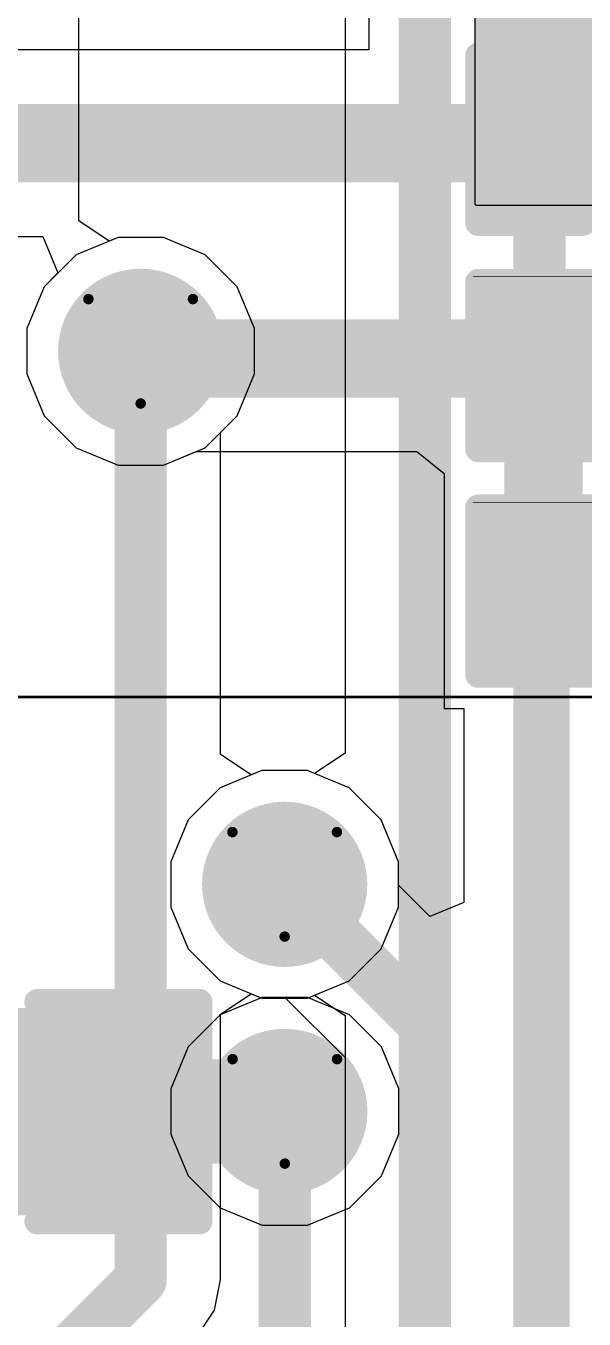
# Model space of a CAD drawing. Header units: inches. Extents: x -6 to 385, y -2 to 98.
# Drawn here: x 19.89 to 22.61, y 6.97 to 13.26 of the extents above; entities that cross this region are included whole.
import ezdxf

# ---------------------------------------------------------------- set-up
doc = ezdxf.new("R2010")
doc.units = ezdxf.units.IN
for name, color, linetype in [('Bottom Layer', 5, 'Continuous'), ('Bottom Overlay', 54, 'Continuous'), ('Bottom Paste', 16, 'Continuous'), ('Bottom Solder', 6, 'Continuous'), ('Dimensions', 6, 'Continuous'), ('Drill Drawing', 1, 'Continuous'), ('Layer 1', 16, 'Continuous'), ('Layer 2', 76, 'Continuous'), ('Top Layer', 1, 'Continuous'), ('Top Solder', 216, 'Continuous'), ('Via Holes', 16, 'Continuous')]:
    doc.layers.add(name, color=color, linetype=linetype)

# ---------------------------------------------------------------- blocks, each defined once
blk = doc.blocks.new('R___0402_B_38')
at = {"layer": 'Bottom Layer'}
for points in [[(-0.2413025399999999, 0.3175025399999999), (-0.2413025400000001, -0.31749746), (-0.6985025399999999, -0.31749746), (-0.6985025399999999, 0.3175025400000001)], [(0.6985, 0.3175025399999999), (0.6985, -0.31749746), (0.2412999999999999, -0.31749746), (0.2413000000000001, 0.3175025400000001)]]:
    blk.add_hatch(color=5, dxfattribs=at).paths.add_polyline_path(points)
at = {"layer": 'Bottom Paste'}
for points in [[(-0.2413025399999999, 0.3175025399999999), (-0.2413025400000001, -0.31749746), (-0.6985025399999999, -0.31749746), (-0.6985025399999999, 0.3175025400000001)], [(0.6985, 0.3175025399999999), (0.6985, -0.31749746), (0.2412999999999999, -0.31749746), (0.2413000000000001, 0.3175025400000001)]]:
    blk.add_hatch(color=16, dxfattribs=at).paths.add_polyline_path(points)
at = {"layer": 'Bottom Solder'}
for points in [[(-0.1863013799999999, 0.3725036999999999), (-0.1863013800000001, -0.3724986200000001), (-0.7535037, -0.3724986199999999), (-0.7535037, 0.3725037)], [(0.75350116, 0.3725036999999999), (0.75350116, -0.3724986200000001), (0.1862988399999999, -0.3724986199999999), (0.18629884, 0.3725037)]]:
    blk.add_hatch(color=6, dxfattribs=at).paths.add_polyline_path(points)
at = {"layer": 'Bottom Overlay'}
for points in [[(-0.7874050799999999, -0.40639746, 0.127, 0.127, 0), (-0.7874050799999999, 0.40640508, 0.127, 0.127, 0)], [(-0.7874050799999999, 0.40640508, 0.127, 0.127, 0), (0.78740254, 0.40640508, 0.127, 0.127, 0)], [(0.7874, -0.40639746, 0.127, 0.127, 0), (0.78740254, 0.40640508, 0.127, 0.127, 0)], [(-0.8128, 0.4318, 0.0032258, 0.0032258, 0), (0.8127974599999999, 0.43180254, 0.0032258, 0.0032258, 0)], [(-0.7874050799999999, -0.40639746, 0.127, 0.127, 0), (0.7874, -0.40639746, 0.127, 0.127, 0)]]:
    blk.add_lwpolyline(points, format="xyseb", dxfattribs=at)
for points in [[(-0.8191550799999999, 0.40640508, 0.0635, 0.0635, 1), (-0.75565508, 0.40640508, 0.0635, 0.0635, 1)], [(-0.8191550799999999, 0.40640508, 0.0635, 0.0635, 1), (-0.75565508, 0.40640508, 0.0635, 0.0635, 1)], [(0.75565254, 0.40640508, 0.0635, 0.0635, 1), (0.8191525399999998, 0.40640508, 0.0635, 0.0635, 1)], [(0.75565254, 0.40640508, 0.0635, 0.0635, 1), (0.8191525399999998, 0.40640508, 0.0635, 0.0635, 1)], [(-0.81360518, 0.4318, 0.0016129, 0.0016129, 1), (-0.8119948199999999, 0.4318, 0.0016129, 0.0016129, 1)], [(0.81199228, 0.43180254, 0.0016129, 0.0016129, 1), (0.8136026399999999, 0.43180254, 0.0016129, 0.0016129, 1)], [(-0.8191550799999999, -0.40639746, 0.0635, 0.0635, 1), (-0.75565508, -0.40639746, 0.0635, 0.0635, 1)], [(-0.8191550799999999, -0.40639746, 0.0635, 0.0635, 1), (-0.75565508, -0.40639746, 0.0635, 0.0635, 1)], [(0.7556499999999999, -0.40639746, 0.0635, 0.0635, 1), (0.8191499999999999, -0.40639746, 0.0635, 0.0635, 1)], [(0.7556499999999999, -0.40639746, 0.0635, 0.0635, 1), (0.8191499999999999, -0.40639746, 0.0635, 0.0635, 1)]]:
    blk.add_lwpolyline(points, format="xyseb", close=True, dxfattribs=at)
blk = doc.blocks.new('R___0402_B_51')
at = {"layer": 'Bottom Layer'}
for points in [[(-0.2412999999999999, 0.3174999999999999), (-0.2413000000000001, -0.3175), (-0.6985, -0.3174999999999999), (-0.6985, 0.3175)], [(0.6985, 0.3175025399999999), (0.6985, -0.31749746), (0.2412999999999999, -0.31749746), (0.2413000000000001, 0.3175025400000001)]]:
    blk.add_hatch(color=5, dxfattribs=at).paths.add_polyline_path(points)
at = {"layer": 'Bottom Paste'}
for points in [[(-0.2412999999999999, 0.3174999999999999), (-0.2413000000000001, -0.3175), (-0.6985, -0.3174999999999999), (-0.6985, 0.3175)], [(0.6985, 0.3175025399999999), (0.6985, -0.31749746), (0.2412999999999999, -0.31749746), (0.2413000000000001, 0.3175025400000001)]]:
    blk.add_hatch(color=16, dxfattribs=at).paths.add_polyline_path(points)
at = {"layer": 'Bottom Solder'}
for points in [[(-0.1862988399999999, 0.3725011599999999), (-0.18629884, -0.3725011600000001), (-0.75350116, -0.3725011599999999), (-0.75350116, 0.3725011600000001)], [(0.75350116, 0.3725036999999999), (0.75350116, -0.3724986200000001), (0.1862988399999999, -0.3724986199999999), (0.18629884, 0.3725037)]]:
    blk.add_hatch(color=6, dxfattribs=at).paths.add_polyline_path(points)
at = {"layer": 'Bottom Overlay'}
for points in [[(-0.7874, -0.40639746, 0.127, 0.127, 0), (-0.7874, 0.4064, 0.127, 0.127, 0)], [(-0.7874, 0.4064, 0.127, 0.127, 0), (0.7874, 0.4064, 0.127, 0.127, 0)], [(0.7874, 0.4064, 0.127, 0.127, 0), (0.78740254, -0.40640254, 0.127, 0.127, 0)], [(-0.8128, 0.4318, 0.0032258, 0.0032258, 0), (0.8128, 0.4318, 0.0032258, 0.0032258, 0)], [(-0.7874, -0.40639746, 0.127, 0.127, 0), (0.78740254, -0.40640254, 0.127, 0.127, 0)]]:
    blk.add_lwpolyline(points, format="xyseb", dxfattribs=at)
for points in [[(-0.8191499999999999, 0.4064, 0.0635, 0.0635, 1), (-0.7556499999999999, 0.4064, 0.0635, 0.0635, 1)], [(-0.8191499999999999, 0.4064, 0.0635, 0.0635, 1), (-0.7556499999999999, 0.4064, 0.0635, 0.0635, 1)], [(0.7556499999999999, 0.4064, 0.0635, 0.0635, 1), (0.8191499999999999, 0.4064, 0.0635, 0.0635, 1)], [(0.7556499999999999, 0.4064, 0.0635, 0.0635, 1), (0.8191499999999999, 0.4064, 0.0635, 0.0635, 1)], [(-0.81360518, 0.4318, 0.0016129, 0.0016129, 1), (-0.8119948199999999, 0.4318, 0.0016129, 0.0016129, 1)], [(0.8119948199999999, 0.4318, 0.0016129, 0.0016129, 1), (0.81360518, 0.4318, 0.0016129, 0.0016129, 1)], [(-0.8191499999999999, -0.40639746, 0.0635, 0.0635, 1), (-0.7556499999999999, -0.40639746, 0.0635, 0.0635, 1)], [(-0.8191499999999999, -0.40639746, 0.0635, 0.0635, 1), (-0.7556499999999999, -0.40639746, 0.0635, 0.0635, 1)], [(0.75565254, -0.40640254, 0.0635, 0.0635, 1), (0.8191525399999998, -0.40640254, 0.0635, 0.0635, 1)], [(0.75565254, -0.40640254, 0.0635, 0.0635, 1), (0.8191525399999998, -0.40640254, 0.0635, 0.0635, 1)]]:
    blk.add_lwpolyline(points, format="xyseb", close=True, dxfattribs=at)
blk = doc.blocks.new('C___0603_B_87')
at = {"layer": 'Bottom Layer'}
for points in [[(-1.143, -0.4445), (-1.143, 0.4445), (-0.3809999999999999, 0.4445), (-0.3809999999999999, -0.4445)], [(0.3809999999999999, -0.4445), (0.3809999999999999, 0.4445), (1.143, 0.4445), (1.143, -0.4445)]]:
    blk.add_hatch(color=5, dxfattribs=at).paths.add_polyline_path(points)
at = {"layer": 'Bottom Paste'}
for points in [[(-1.143, -0.4445), (-1.143, 0.4445), (-0.3809999999999999, 0.4445), (-0.3809999999999999, -0.4445)], [(0.3809999999999999, -0.4445), (0.3809999999999999, 0.4445), (1.143, 0.4445), (1.143, -0.4445)]]:
    blk.add_hatch(color=16, dxfattribs=at).paths.add_polyline_path(points)
at = {"layer": 'Bottom Solder'}
for points in [[(-1.20299988, -0.50449988), (-1.20299988, 0.50449988), (-0.3210001199999999, 0.50449988), (-0.3210001199999999, -0.50449988)], [(0.3210001199999999, -0.50449988), (0.3210001199999999, 0.50449988), (1.20299988, 0.50449988), (1.20299988, -0.50449988)]]:
    blk.add_hatch(color=6, dxfattribs=at).paths.add_polyline_path(points)
at = {"layer": 'Bottom Overlay'}
for points in [[(-0.45720254, 0.5333974599999999, 0.127, 0.127, 0), (-1.24460254, 0.5333974599999999, 0.127, 0.127, 0)], [(-1.2446, -0.5334, 0.127, 0.127, 0), (-1.24460254, 0.5333974599999999, 0.127, 0.127, 0)], [(1.2446, 0.53340254, 0.127, 0.127, 0), (0.4571999999999999, 0.53340254, 0.127, 0.127, 0)], [(1.24460254, -0.5333974599999999, 0.127, 0.127, 0), (1.2446, 0.53340254, 0.127, 0.127, 0)], [(-0.4571999999999999, -0.5334, 0.127, 0.127, 0), (-1.2446, -0.5334, 0.127, 0.127, 0)], [(1.24460254, -0.5333974599999999, 0.127, 0.127, 0), (0.45720254, -0.5333974599999999, 0.127, 0.127, 0)]]:
    blk.add_lwpolyline(points, format="xyseb", dxfattribs=at)
for points in [[(-1.27635254, 0.5333974599999999, 0.0635, 0.0635, 1), (-1.21285254, 0.5333974599999999, 0.0635, 0.0635, 1)], [(-1.27635254, 0.5333974599999999, 0.0635, 0.0635, 1), (-1.21285254, 0.5333974599999999, 0.0635, 0.0635, 1)], [(-0.4889525399999999, 0.5333974599999999, 0.0635, 0.0635, 1), (-0.42545254, 0.5333974599999999, 0.0635, 0.0635, 1)], [(0.42545, 0.53340254, 0.0635, 0.0635, 1), (0.4889499999999999, 0.53340254, 0.0635, 0.0635, 1)], [(1.21285, 0.53340254, 0.0635, 0.0635, 1), (1.27635, 0.53340254, 0.0635, 0.0635, 1)], [(1.21285, 0.53340254, 0.0635, 0.0635, 1), (1.27635, 0.53340254, 0.0635, 0.0635, 1)], [(-1.27635, -0.5334, 0.0635, 0.0635, 1), (-1.21285, -0.5334, 0.0635, 0.0635, 1)], [(-1.27635, -0.5334, 0.0635, 0.0635, 1), (-1.21285, -0.5334, 0.0635, 0.0635, 1)], [(-0.4889499999999999, -0.5334, 0.0635, 0.0635, 1), (-0.42545, -0.5334, 0.0635, 0.0635, 1)], [(0.42545254, -0.5333974599999999, 0.0635, 0.0635, 1), (0.4889525399999999, -0.5333974599999999, 0.0635, 0.0635, 1)], [(1.21285254, -0.5333974599999999, 0.0635, 0.0635, 1), (1.27635254, -0.5333974599999999, 0.0635, 0.0635, 1)], [(1.21285254, -0.5333974599999999, 0.0635, 0.0635, 1), (1.27635254, -0.5333974599999999, 0.0635, 0.0635, 1)]]:
    blk.add_lwpolyline(points, format="xyseb", close=True, dxfattribs=at)
blk = doc.blocks.new('C___0402_B_98')
at = {"layer": 'Bottom Layer'}
for points in [[(-0.2413, 0.3175), (-0.2412999999999999, -0.3175), (-0.6985, -0.3175), (-0.6985, 0.3175)], [(0.6985, 0.3175), (0.6985, -0.3175), (0.2413, -0.3175), (0.2412999999999999, 0.3175)]]:
    blk.add_hatch(color=5, dxfattribs=at).paths.add_polyline_path(points)
at = {"layer": 'Bottom Paste'}
for points in [[(-0.2413, 0.3175), (-0.2412999999999999, -0.3175), (-0.6985, -0.3175), (-0.6985, 0.3175)], [(0.6985, 0.3175), (0.6985, -0.3175), (0.2413, -0.3175), (0.2412999999999999, 0.3175)]]:
    blk.add_hatch(color=16, dxfattribs=at).paths.add_polyline_path(points)
at = {"layer": 'Bottom Solder'}
for points in [[(-0.18130012, 0.37749988), (-0.18130012, -0.37749988), (-0.7584998799999999, -0.37749988), (-0.7584998799999999, 0.37749988)], [(0.7584998799999999, 0.37749988), (0.7584998799999999, -0.37749988), (0.18130012, -0.37749988), (0.18130012, 0.37749988)]]:
    blk.add_hatch(color=6, dxfattribs=at).paths.add_polyline_path(points)
at = {"layer": 'Bottom Overlay'}
for points in [[(-0.7874, 0.4064, 0.127, 0.127, 0), (-0.7874, -0.4064, 0.127, 0.127, 0)], [(-0.2794, 0.4064, 0.127, 0.127, 0), (-0.7874, 0.4064, 0.127, 0.127, 0)], [(0.7874, 0.4064, 0.127, 0.127, 0), (0.2794, 0.4064, 0.127, 0.127, 0)], [(0.7874, 0.4064, 0.127, 0.127, 0), (0.7874, -0.4064, 0.127, 0.127, 0)], [(-0.2794, -0.4064, 0.127, 0.127, 0), (-0.7874, -0.4064, 0.127, 0.127, 0)], [(0.7874, -0.4064, 0.127, 0.127, 0), (0.2794, -0.4064, 0.127, 0.127, 0)]]:
    blk.add_lwpolyline(points, format="xyseb", dxfattribs=at)
for points in [[(-0.8191499999999999, 0.4064, 0.0635, 0.0635, 1), (-0.7556499999999999, 0.4064, 0.0635, 0.0635, 1)], [(-0.8191499999999999, 0.4064, 0.0635, 0.0635, 1), (-0.7556499999999999, 0.4064, 0.0635, 0.0635, 1)], [(-0.31115, 0.4064, 0.0635, 0.0635, 1), (-0.24765, 0.4064, 0.0635, 0.0635, 1)], [(0.24765, 0.4064, 0.0635, 0.0635, 1), (0.31115, 0.4064, 0.0635, 0.0635, 1)], [(0.7556499999999999, 0.4064, 0.0635, 0.0635, 1), (0.8191499999999999, 0.4064, 0.0635, 0.0635, 1)], [(0.7556499999999999, 0.4064, 0.0635, 0.0635, 1), (0.8191499999999999, 0.4064, 0.0635, 0.0635, 1)], [(-0.8191499999999999, -0.4064, 0.0635, 0.0635, 1), (-0.7556499999999999, -0.4064, 0.0635, 0.0635, 1)], [(-0.8191499999999999, -0.4064, 0.0635, 0.0635, 1), (-0.7556499999999999, -0.4064, 0.0635, 0.0635, 1)], [(-0.31115, -0.4064, 0.0635, 0.0635, 1), (-0.24765, -0.4064, 0.0635, 0.0635, 1)], [(0.24765, -0.4064, 0.0635, 0.0635, 1), (0.31115, -0.4064, 0.0635, 0.0635, 1)], [(0.7556499999999999, -0.4064, 0.0635, 0.0635, 1), (0.8191499999999999, -0.4064, 0.0635, 0.0635, 1)], [(0.7556499999999999, -0.4064, 0.0635, 0.0635, 1), (0.8191499999999999, -0.4064, 0.0635, 0.0635, 1)]]:
    blk.add_lwpolyline(points, format="xyseb", close=True, dxfattribs=at)

msp = doc.modelspace()

# ---------------------------------------------------------------- hatches: boundary and pattern name
at = {"layer": 'Bottom Layer'}
msp.add_hatch(color=5, dxfattribs=at).paths.add_polyline_path([(22.07800004, 12.39391984), (22.867366, 12.39391984), (22.867366, 17.29499716), (22.07800004, 17.29499716)])
h = msp.add_hatch(color=5, dxfattribs=at)
edge = h.paths.add_edge_path()
edge.add_arc((20.45179044, 11.68029668), 0.2999994, 0, 360)
h = msp.add_hatch(color=5, dxfattribs=at)
edge = h.paths.add_edge_path()
edge.add_arc((21.1516214, 9.088754999999999), 0.2999994, 0, 360)
h = msp.add_hatch(color=5, dxfattribs=at)
edge = h.paths.add_edge_path()
edge.add_arc((21.15238848, 7.984896399999999), 0.2999994, 0, 360)
at = {"layer": 'Bottom Solder'}
h = msp.add_hatch(color=6, dxfattribs=at)
edge = h.paths.add_edge_path()
edge.add_arc((20.45179044, 11.68029668), 0.4015993999999999, 0, 360)
h = msp.add_hatch(color=6, dxfattribs=at)
edge = h.paths.add_edge_path()
edge.add_arc((21.1516214, 9.088754999999999), 0.4015993999999999, 0, 360)
h = msp.add_hatch(color=6, dxfattribs=at)
edge = h.paths.add_edge_path()
edge.add_arc((21.15238848, 7.984896399999999), 0.4015993999999999, 0, 360)
at = {"layer": 'Layer 1'}
h = msp.add_hatch(color=16, dxfattribs=at)
edge = h.paths.add_edge_path()
edge.add_arc((20.45179044, 11.68029668), 0.2999994, 0, 360)
h = msp.add_hatch(color=16, dxfattribs=at)
edge = h.paths.add_edge_path()
edge.add_arc((21.1516214, 9.088754999999999), 0.2999994, 0, 360)
h = msp.add_hatch(color=16, dxfattribs=at)
edge = h.paths.add_edge_path()
edge.add_arc((21.15238848, 7.984896399999999), 0.2999994, 0, 360)
at = {"layer": 'Layer 2'}
h = msp.add_hatch(color=76, dxfattribs=at)
edge = h.paths.add_edge_path()
edge.add_arc((20.45179044, 11.68029668), 0.2999994, 0, 360)
h = msp.add_hatch(color=76, dxfattribs=at)
edge = h.paths.add_edge_path()
edge.add_arc((21.1516214, 9.088754999999999), 0.2999994, 0, 360)
h = msp.add_hatch(color=76, dxfattribs=at)
edge = h.paths.add_edge_path()
edge.add_arc((21.15238848, 7.984896399999999), 0.2999994, 0, 360)
at = {"layer": 'Top Layer'}
h = msp.add_hatch(color=1, dxfattribs=at)
edge = h.paths.add_edge_path()
edge.add_arc((20.45179044, 11.68029668), 0.2999994, 0, 360)
h = msp.add_hatch(color=1, dxfattribs=at)
edge = h.paths.add_edge_path()
edge.add_arc((21.1516214, 9.088754999999999), 0.2999994, 0, 360)
h = msp.add_hatch(color=1, dxfattribs=at)
edge = h.paths.add_edge_path()
edge.add_arc((21.15238848, 7.984896399999999), 0.2999994, 0, 360)
at = {"layer": 'Top Solder'}
h = msp.add_hatch(color=216, dxfattribs=at)
edge = h.paths.add_edge_path()
edge.add_arc((20.45179044, 11.68029668), 0.4015993999999999, 0, 360)
h = msp.add_hatch(color=216, dxfattribs=at)
edge = h.paths.add_edge_path()
edge.add_arc((21.1516214, 9.088754999999999), 0.4015993999999999, 0, 360)
h = msp.add_hatch(color=216, dxfattribs=at)
edge = h.paths.add_edge_path()
edge.add_arc((21.15238848, 7.984896399999999), 0.4015993999999999, 0, 360)
at = {"layer": 'Via Holes'}
h = msp.add_hatch(color=7, dxfattribs=at)
edge = h.paths.add_edge_path()
edge.add_arc((20.45179044, 11.68029668), 0.1499997, 0, 360)
h = msp.add_hatch(color=7, dxfattribs=at)
edge = h.paths.add_edge_path()
edge.add_arc((21.1516214, 9.088754999999999), 0.1499997, 0, 360)
h = msp.add_hatch(color=7, dxfattribs=at)
edge = h.paths.add_edge_path()
edge.add_arc((21.15238848, 7.984896399999999), 0.1499997, 0, 360)

# ---------------------------------------------------------------- linework, layer by layer
at = {"layer": 'Bottom Layer'}
for p, q in [((22.07800004, 12.39391984), (22.07800004, 17.2949997)), ((21.56004832, 13.45352402), (21.56004832, 13.14537376)), ((21.56004832, 13.14537376), (18.99405142, 13.14537376)), ((22.08281588, 12.389104), (22.07800004, 12.39391984)), ((22.867366, 12.389104), (22.08281588, 12.389104)), ((19.1817625, 12.23895952), (19.97553028, 12.23895952)), ((19.97553028, 12.23895952), (20.04918012, 12.06115952)), ((20.04918012, 12.06115952), (19.98213174, 11.99411114)), ((19.98213174, 11.99411114), (19.89779104, 11.79049458)), ((19.89779104, 11.79049458), (19.89779104, 11.57009878)), ((19.89779104, 11.57009878), (19.98213174, 11.36648222)), ((19.98213174, 11.36648222), (20.13797598, 11.21063798)), ((20.13797598, 11.21063798), (20.34159254, 11.12629728)), ((20.56198834, 11.12629728), (20.72171116, 11.19245666)), ((20.72171116, 11.19245666), (21.79385532, 11.19245666)), ((21.79385532, 11.19245666), (21.92756092, 11.08599764)), ((20.34159254, 11.12629728), (20.56198834, 11.12629728)), ((21.92756092, 11.08599764), (21.92756092, 9.943000179999999)), ((21.92756092, 9.943000179999999), (22.02169586, 9.943000179999999)), ((22.02169586, 9.943000179999999), (22.02169586, 9.00036046)), ((21.0414235, 9.6427544), (20.83780694, 9.558413700000001)), ((21.2618193, 9.6427544), (21.0414235, 9.6427544)), ((21.46543586, 9.558413700000001), (21.2618193, 9.6427544)), ((20.83780694, 9.558413700000001), (20.6819627, 9.40256946)), ((21.6212801, 9.40256946), (21.46543586, 9.558413700000001)), ((20.6819627, 9.40256946), (20.597622, 9.1989529)), ((21.7056208, 9.1989529), (21.6212801, 9.40256946)), ((20.597622, 9.1989529), (20.597622, 8.9785571)), ((21.7056208, 9.08412712), (21.7056208, 9.1989529)), ((21.85742898, 8.932318939999998), (21.7056208, 9.08412712)), ((22.02169586, 9.00036046), (21.85742898, 8.932318939999998)), ((20.597622, 8.9785571), (20.6819627, 8.77494054)), ((20.6819627, 8.77494054), (20.83780694, 8.619096299999999)), ((20.83780694, 8.619096299999999), (21.0414235, 8.534755599999999)), ((21.0414235, 8.534755599999999), (21.15624928, 8.534755599999999)), ((21.15624928, 8.534755599999999), (21.44492282, 8.24608206)), ((21.44492282, 8.24608206), (21.44492282, 4.5209587))]:
    msp.add_line(p, q, dxfattribs=at)
for points in [[(22.3909128, 12.69216664, 0.3809999999999999, 0.3809999999999999, 0), (22.410166, 12.71141984, 0.3809999999999999, 0.3809999999999999, 0)], [(18.99403872, 12.69216664, 0.3809999999999999, 0.3809999999999999, 0), (22.3909128, 12.69216664, 0.3809999999999999, 0.3809999999999999, 0)], [(20.55339044, 11.68029668, 0.3809999999999999, 0.3809999999999999, 0), (20.58802334, 11.64566378, 0.3809999999999999, 0.3809999999999999, 0)], [(20.58802334, 11.64566378, 0.3809999999999999, 0.3809999999999999, 0), (22.37553056, 11.64566378, 0.3809999999999999, 0.3809999999999999, 0)], [(22.37553056, 11.64566378, 0.3809999999999999, 0.3809999999999999, 0), (22.41016346, 11.61103088, 0.3809999999999999, 0.3809999999999999, 0)], [(22.41016092, 10.51450018, 0.3809999999999999, 0.3809999999999999, 0), (22.41016092, 11.61103088, 0.3809999999999999, 0.3809999999999999, 0)], [(22.41016092, 2.72516092, 0.254, 0.254, 0), (22.41016092, 10.51450018, 0.254, 0.254, 0)], [(21.1516214, 9.088754999999999, 0.254, 0.254, 0), (21.83338788, 8.406988519999999, 0.254, 0.254, 0)], [(21.83338788, 3.9494587, 0.254, 0.254, 0), (21.83338788, 8.406988519999999, 0.254, 0.254, 0)], [(20.26756424, 7.99621464, 0.508, 0.508, 0), (20.27964956, 7.984129319999999, 0.508, 0.508, 0)], [(20.27964956, 7.984129319999999, 0.508, 0.508, 0), (21.1516214, 7.984129319999999, 0.508, 0.508, 0)], [(21.1516214, 7.984129319999999, 0.508, 0.508, 0), (21.15238848, 7.984896399999999, 0.508, 0.508, 0)], [(20.2547093, 7.9833597, 0.254, 0.254, 0), (20.26756424, 7.99621464, 0.254, 0.254, 0)], [(21.15238848, 5.375782999999999, 0.254, 0.254, 0), (21.15238848, 7.984896399999999, 0.254, 0.254, 0)]]:
    msp.add_lwpolyline(points, format="xyseb", dxfattribs=at)
for points in [[(22.314916, 12.71141984, 0.1905, 0.1905, 1), (22.505416, 12.71141984, 0.1905, 0.1905, 1)], [(22.2956628, 12.69216664, 0.1905, 0.1905, 1), (22.4861628, 12.69216664, 0.1905, 0.1905, 1)], [(22.2956628, 12.69216664, 0.1905, 0.1905, 1), (22.4861628, 12.69216664, 0.1905, 0.1905, 1)], [(20.45814044, 11.68029668, 0.1905, 0.1905, 1), (20.64864044, 11.68029668, 0.1905, 0.1905, 1)], [(20.49277334, 11.64566378, 0.1905, 0.1905, 1), (20.68327334, 11.64566378, 0.1905, 0.1905, 1)], [(20.49277334, 11.64566378, 0.1905, 0.1905, 1), (20.68327334, 11.64566378, 0.1905, 0.1905, 1)], [(22.28028056, 11.64566378, 0.1905, 0.1905, 1), (22.47078056, 11.64566378, 0.1905, 0.1905, 1)], [(22.28028056, 11.64566378, 0.1905, 0.1905, 1), (22.47078056, 11.64566378, 0.1905, 0.1905, 1)], [(22.31491092, 11.61103088, 0.1905, 0.1905, 1), (22.50541092, 11.61103088, 0.1905, 0.1905, 1)], [(22.31491346, 11.61103088, 0.1905, 0.1905, 1), (22.50541346, 11.61103088, 0.1905, 0.1905, 1)], [(22.31491092, 10.51450018, 0.1905, 0.1905, 1), (22.50541092, 10.51450018, 0.1905, 0.1905, 1)], [(22.34666092, 10.51450018, 0.127, 0.127, 1), (22.47366092, 10.51450018, 0.127, 0.127, 1)], [(21.0881214, 9.088754999999999, 0.127, 0.127, 1), (21.2151214, 9.088754999999999, 0.127, 0.127, 1)], [(21.76988788, 8.406988519999999, 0.127, 0.127, 1), (21.89688788, 8.406988519999999, 0.127, 0.127, 1)], [(21.76988788, 8.406988519999999, 0.127, 0.127, 1), (21.89688788, 8.406988519999999, 0.127, 0.127, 1)], [(20.14056424, 7.99621464, 0.254, 0.254, 1), (20.39456424, 7.99621464, 0.254, 0.254, 1)], [(20.15264956, 7.984129319999999, 0.254, 0.254, 1), (20.40664956, 7.984129319999999, 0.254, 0.254, 1)], [(20.15264956, 7.984129319999999, 0.254, 0.254, 1), (20.40664956, 7.984129319999999, 0.254, 0.254, 1)], [(21.0246214, 7.984129319999999, 0.254, 0.254, 1), (21.2786214, 7.984129319999999, 0.254, 0.254, 1)], [(21.0246214, 7.984129319999999, 0.254, 0.254, 1), (21.2786214, 7.984129319999999, 0.254, 0.254, 1)], [(21.02538848, 7.984896399999999, 0.254, 0.254, 1), (21.27938848, 7.984896399999999, 0.254, 0.254, 1)], [(20.20406424, 7.99621464, 0.127, 0.127, 1), (20.33106424, 7.99621464, 0.127, 0.127, 1)], [(21.08888848, 7.984896399999999, 0.127, 0.127, 1), (21.21588848, 7.984896399999999, 0.127, 0.127, 1)], [(20.1912093, 7.9833597, 0.127, 0.127, 1), (20.3182093, 7.9833597, 0.127, 0.127, 1)]]:
    msp.add_lwpolyline(points, format="xyseb", close=True, dxfattribs=at)
at = {"layer": 'Dimensions'}
msp.add_lwpolyline([(19.8395209, 10.00000032, 0.0127, 0.0127, 0), (22.79829324, 10.00000032, 0.0127, 0.0127, 0)], format="xyseb", dxfattribs=at)
at = {"layer": 'Drill Drawing'}
for points in [[(20.19779044, 11.93429668, 0.0508, 0.0508, 0), (20.70579044, 11.93429668, 0.0508, 0.0508, 0)], [(20.19779044, 11.93429668, 0.0508, 0.0508, 0), (20.45179044, 11.42629668, 0.0508, 0.0508, 0)], [(20.45179044, 11.42629668, 0.0508, 0.0508, 0), (20.70579044, 11.93429668, 0.0508, 0.0508, 0)], [(20.8976214, 9.342755, 0.0508, 0.0508, 0), (21.4056214, 9.342755, 0.0508, 0.0508, 0)], [(20.8976214, 9.342755, 0.0508, 0.0508, 0), (21.1516214, 8.834755, 0.0508, 0.0508, 0)], [(21.1516214, 8.834755, 0.0508, 0.0508, 0), (21.4056214, 9.342755, 0.0508, 0.0508, 0)], [(20.89838848, 8.2388964, 0.0508, 0.0508, 0), (21.40638848, 8.2388964, 0.0508, 0.0508, 0)], [(20.89838848, 8.2388964, 0.0508, 0.0508, 0), (21.15238848, 7.7308964, 0.0508, 0.0508, 0)], [(21.15238848, 7.7308964, 0.0508, 0.0508, 0), (21.40638848, 8.2388964, 0.0508, 0.0508, 0)]]:
    msp.add_lwpolyline(points, format="xyseb", dxfattribs=at)
for points in [[(20.18509044, 11.93429668, 0.0254, 0.0254, 1), (20.21049044, 11.93429668, 0.0254, 0.0254, 1)], [(20.18509044, 11.93429668, 0.0254, 0.0254, 1), (20.21049044, 11.93429668, 0.0254, 0.0254, 1)], [(20.69309044, 11.93429668, 0.0254, 0.0254, 1), (20.71849044, 11.93429668, 0.0254, 0.0254, 1)], [(20.69309044, 11.93429668, 0.0254, 0.0254, 1), (20.71849044, 11.93429668, 0.0254, 0.0254, 1)], [(20.43909044, 11.42629668, 0.0254, 0.0254, 1), (20.46449044, 11.42629668, 0.0254, 0.0254, 1)], [(20.43909044, 11.42629668, 0.0254, 0.0254, 1), (20.46449044, 11.42629668, 0.0254, 0.0254, 1)], [(20.8849214, 9.342755, 0.0254, 0.0254, 1), (20.9103214, 9.342755, 0.0254, 0.0254, 1)], [(20.8849214, 9.342755, 0.0254, 0.0254, 1), (20.9103214, 9.342755, 0.0254, 0.0254, 1)], [(21.3929214, 9.342755, 0.0254, 0.0254, 1), (21.4183214, 9.342755, 0.0254, 0.0254, 1)], [(21.3929214, 9.342755, 0.0254, 0.0254, 1), (21.4183214, 9.342755, 0.0254, 0.0254, 1)], [(21.1389214, 8.834755, 0.0254, 0.0254, 1), (21.1643214, 8.834755, 0.0254, 0.0254, 1)], [(21.1389214, 8.834755, 0.0254, 0.0254, 1), (21.1643214, 8.834755, 0.0254, 0.0254, 1)], [(20.88568848, 8.2388964, 0.0254, 0.0254, 1), (20.91108848, 8.2388964, 0.0254, 0.0254, 1)], [(20.88568848, 8.2388964, 0.0254, 0.0254, 1), (20.91108848, 8.2388964, 0.0254, 0.0254, 1)], [(21.39368848, 8.2388964, 0.0254, 0.0254, 1), (21.41908848, 8.2388964, 0.0254, 0.0254, 1)], [(21.39368848, 8.2388964, 0.0254, 0.0254, 1), (21.41908848, 8.2388964, 0.0254, 0.0254, 1)], [(21.13968848, 7.7308964, 0.0254, 0.0254, 1), (21.16508848, 7.7308964, 0.0254, 0.0254, 1)], [(21.13968848, 7.7308964, 0.0254, 0.0254, 1), (21.16508848, 7.7308964, 0.0254, 0.0254, 1)]]:
    msp.add_lwpolyline(points, format="xyseb", close=True, dxfattribs=at)
at = {"layer": 'Layer 1'}
for p, q in [((20.34159254, 12.23429608), (20.13797598, 12.14995538)), ((20.56198834, 12.23429608), (20.34159254, 12.23429608)), ((20.7656049, 12.14995538), (20.56198834, 12.23429608)), ((20.13797598, 12.14995538), (19.98213174, 11.99411114)), ((20.92144914, 11.99411114), (20.7656049, 12.14995538)), ((19.98213174, 11.99411114), (19.89779104, 11.79049458)), ((21.00578984, 11.79049458), (20.92144914, 11.99411114)), ((19.89779104, 11.79049458), (19.89779104, 11.57009878)), ((21.00578984, 11.57009878), (21.00578984, 11.79049458)), ((19.89779104, 11.57009878), (19.98213174, 11.36648222)), ((20.92144914, 11.36648222), (21.00578984, 11.57009878)), ((19.98213174, 11.36648222), (20.13797598, 11.21063798)), ((20.7656049, 11.21063798), (20.92144914, 11.36648222)), ((20.13797598, 11.21063798), (20.34159254, 11.12629728)), ((20.56198834, 11.12629728), (20.7656049, 11.21063798)), ((20.34159254, 11.12629728), (20.56198834, 11.12629728)), ((21.0414235, 9.6427544), (20.83780694, 9.558413700000001)), ((21.2618193, 9.6427544), (21.0414235, 9.6427544)), ((21.46543586, 9.558413700000001), (21.2618193, 9.6427544)), ((20.83780694, 9.558413700000001), (20.6819627, 9.40256946)), ((21.6212801, 9.40256946), (21.46543586, 9.558413700000001)), ((20.6819627, 9.40256946), (20.597622, 9.1989529)), ((21.7056208, 9.1989529), (21.6212801, 9.40256946)), ((20.597622, 9.1989529), (20.597622, 8.9785571)), ((21.7056208, 8.9785571), (21.7056208, 9.1989529)), ((20.597622, 8.9785571), (20.6819627, 8.77494054)), ((21.6212801, 8.77494054), (21.7056208, 8.9785571)), ((20.6819627, 8.77494054), (20.83780694, 8.619096299999999)), ((21.46543586, 8.619096299999999), (21.6212801, 8.77494054)), ((20.83780694, 8.619096299999999), (21.0414235, 8.534755599999999)), ((21.2618193, 8.534755599999999), (21.46543586, 8.619096299999999)), ((21.0414235, 8.534755599999999), (21.2618193, 8.534755599999999))]:
    msp.add_line(p, q, dxfattribs=at)
at = {"layer": 'Layer 2'}
for p, q in [((20.34159254, 12.23429608), (20.13797598, 12.14995538)), ((20.56198834, 12.23429608), (20.34159254, 12.23429608)), ((20.7656049, 12.14995538), (20.56198834, 12.23429608)), ((20.13797598, 12.14995538), (19.98213174, 11.99411114)), ((20.92144914, 11.99411114), (20.7656049, 12.14995538)), ((19.98213174, 11.99411114), (19.89779104, 11.79049458)), ((21.00578984, 11.79049458), (20.92144914, 11.99411114)), ((19.89779104, 11.79049458), (19.89779104, 11.57009878)), ((21.00578984, 11.57009878), (21.00578984, 11.79049458)), ((19.89779104, 11.57009878), (19.98213174, 11.36648222)), ((20.92144914, 11.36648222), (21.00578984, 11.57009878)), ((19.98213174, 11.36648222), (20.13797598, 11.21063798)), ((20.7656049, 11.21063798), (20.92144914, 11.36648222)), ((20.13797598, 11.21063798), (20.34159254, 11.12629728)), ((20.56198834, 11.12629728), (20.7656049, 11.21063798)), ((20.34159254, 11.12629728), (20.56198834, 11.12629728)), ((21.04219058, 8.538895799999999), (20.83857402, 8.4545551)), ((21.26258638, 8.538895799999999), (21.04219058, 8.538895799999999)), ((21.46620294, 8.4545551), (21.26258638, 8.538895799999999)), ((20.83857402, 8.4545551), (20.68272978, 8.29871086)), ((21.62204718, 8.29871086), (21.46620294, 8.4545551)), ((20.68272978, 8.29871086), (20.59838908, 8.0950943)), ((21.70638788, 8.0950943), (21.62204718, 8.29871086)), ((20.59838908, 8.0950943), (20.59838908, 7.8746985)), ((21.70638788, 7.8746985), (21.70638788, 8.0950943)), ((20.59838908, 7.8746985), (20.68272978, 7.671081939999999)), ((21.62204718, 7.671081939999999), (21.70638788, 7.8746985)), ((20.68272978, 7.671081939999999), (20.83857402, 7.5152377)), ((21.46620294, 7.5152377), (21.62204718, 7.671081939999999)), ((20.83857402, 7.5152377), (21.04219058, 7.430897)), ((21.26258638, 7.430897), (21.46620294, 7.5152377)), ((21.04219058, 7.430897), (21.26258638, 7.430897))]:
    msp.add_line(p, q, dxfattribs=at)
at = {"layer": 'Top Layer'}
for p, q in [((21.44492282, 24.39688288), (21.44492282, 9.726927459999999)), ((20.15120938, 12.31545416), (20.15120938, 14.99789482)), ((20.299045, 12.21667356), (20.15120938, 12.31545416)), ((20.34159254, 12.23429608), (20.299045, 12.21667356)), ((20.56198834, 12.23429608), (20.34159254, 12.23429608)), ((20.7656049, 12.14995538), (20.56198834, 12.23429608)), ((20.92144914, 11.99411114), (20.7656049, 12.14995538)), ((21.00578984, 11.79049458), (20.92144914, 11.99411114)), ((21.00578984, 11.57009878), (21.00578984, 11.79049458)), ((20.92144914, 11.36648222), (21.00578984, 11.57009878)), ((20.8402555, 11.28528858), (20.92144914, 11.36648222)), ((20.8402555, 9.719444619999999), (20.8402555, 11.28528858)), ((20.98809112, 9.62066402), (20.8402555, 9.719444619999999)), ((21.44492282, 9.726927459999999), (21.2970872, 9.62814686)), ((21.0414235, 9.6427544), (20.98809112, 9.62066402)), ((21.2618193, 9.6427544), (21.0414235, 9.6427544)), ((21.2970872, 9.62814686), (21.2618193, 9.6427544)), ((20.8402555, 8.458065379999999), (20.98809112, 8.55684598)), ((20.98809112, 8.55684598), (21.0414235, 8.534755599999999)), ((21.0414235, 8.534755599999999), (21.2618193, 8.534755599999999)), ((21.2618193, 8.534755599999999), (21.2970872, 8.549363139999999)), ((21.2970872, 8.549363139999999), (21.44492282, 8.45058254)), ((20.8402555, 7.16684876), (20.8402555, 8.458065379999999)), ((21.44492282, 8.45058254), (21.44492282, 5.6021097)), ((20.81068482, 7.01819018), (20.8402555, 7.16684876)), ((20.7264762, 6.892163), (20.81068482, 7.01819018))]:
    msp.add_line(p, q, dxfattribs=at)
for points in [[(21.83338788, 5.44120324, 0.254, 0.254, 0), (21.83338788, 24.55778934, 0.254, 0.254, 0)], [(22.3903667, 4.68723218, 0.254, 0.254, 0), (22.3903667, 16.39450112, 0.254, 0.254, 0)], [(20.45179044, 7.16684876, 0.254, 0.254, 0), (20.45179044, 11.68029668, 0.254, 0.254, 0)], [(20.0781793, 6.793237619999999, 0.254, 0.254, 0), (20.45179044, 7.16684876, 0.254, 0.254, 0)]]:
    msp.add_lwpolyline(points, format="xyseb", dxfattribs=at)
for points in [[(20.38829044, 11.68029668, 0.127, 0.127, 1), (20.51529044, 11.68029668, 0.127, 0.127, 1)], [(20.38829044, 7.16684876, 0.127, 0.127, 1), (20.51529044, 7.16684876, 0.127, 0.127, 1)], [(20.38829044, 7.16684876, 0.127, 0.127, 1), (20.51529044, 7.16684876, 0.127, 0.127, 1)]]:
    msp.add_lwpolyline(points, format="xyseb", close=True, dxfattribs=at)

# ---------------------------------------------------------------- block references
at = {"rotation": 180}
for name, p in [('C___0402_B_98', (22.880066, 12.71141984)), ('C___0603_B_87', (19.4927093, 7.9833597))]:
    msp.add_blockref(name, p, dxfattribs=at)
for name, p in [('R___0402_B_51', (22.88006346, 11.61103088)), ('R___0402_B_38', (22.88006346, 10.51449764))]:
    msp.add_blockref(name, p)

doc.saveas('drawing.dxf')
